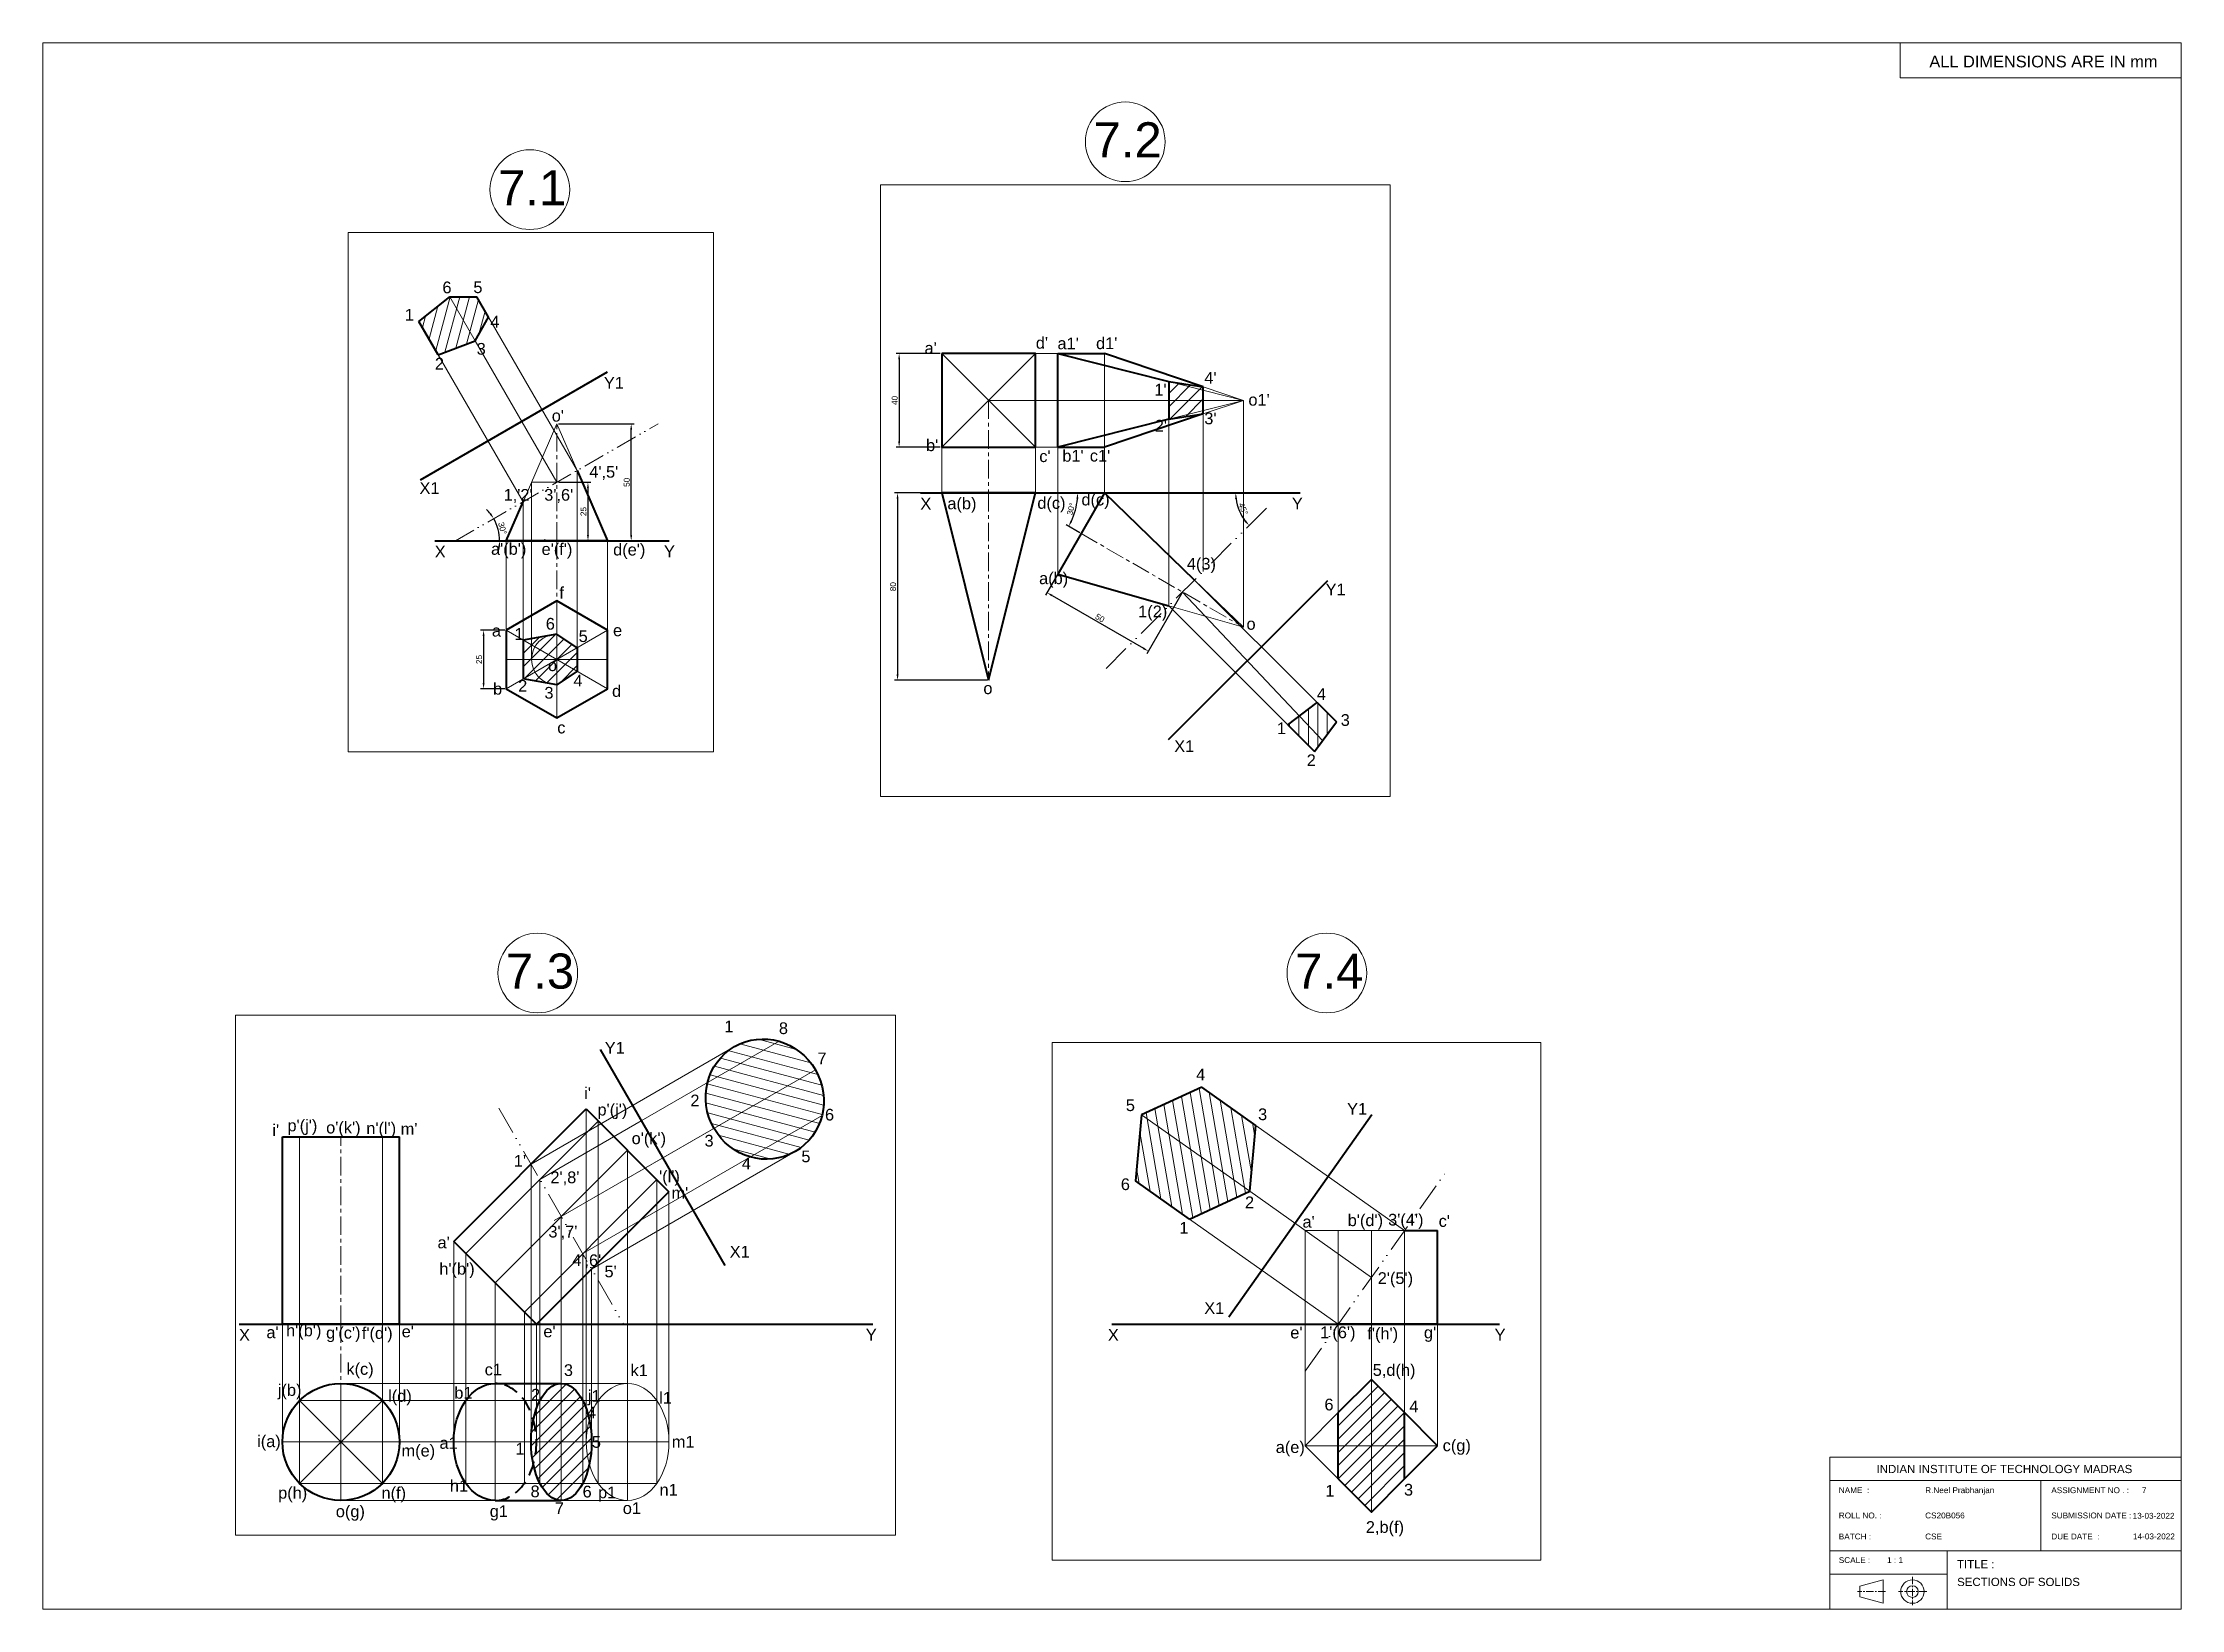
# Model space of a CAD drawing. Header units: millimetres. Extents: x 0 to 913, y 0 to 669.
import ezdxf

# ---------------------------------------------------------------- set-up
doc = ezdxf.new("R2010")
doc.units = ezdxf.units.MM
for name, pattern in [('ACAD_ISO12W100', [21, 12, -3, 0, -3, 0, -3]), ('CENTER', [50.8, 31.75, -6.35, 6.35, -6.35]), ('DASHED', [19.05, 12.7, -6.35])]:
    doc.linetypes.add(name, pattern=pattern)
doc.styles.get("Standard").update_dxf_attribs({"font": 'arial.ttf'})
doc.dimstyles.new('ISO-25', dxfattribs={"dimtxt": 2.5, "dimasz": 2.5, "dimexe": 1.25, "dimexo": 0.625, "dimtad": 1, "dimtxsty": 'Standard', "dimcen": 2.5, "dimclrd": 3, "dimclre": 3, "dimclrt": 3, "dimadec": 0, "dimazin": 0, "dimtfac": 1, "dimtmove": 0, "dimatfit": 3, "dimfxl": 1, "dimarcsym": 0})

# ---------------------------------------------------------------- blocks, each defined once
blk = doc.blocks.new('*D1')
at = {"color": 3, "lineweight": -2, "transparency": 16777216}
for start, end in [(37.60283, 45.20567), (0, 30), (344.79433, 352.39717)]:
    blk.add_arc((176.22, 456.2), 18.85, start, end, dxfattribs=at)
at = {"color": 3, "transparency": 16777216}
for points in [[(191.51, 467.93), (190.82, 467.47), (192.55, 465.63)], [(194.5, 453.73), (195.33, 453.68), (195.08, 456.2)]]:
    blk.add_solid(points, dxfattribs=at)
at = {"layer": 'Defpoints', "color": 0, "transparency": 16777216}
for p in [(262.83, 506.2), (194.79, 459.47), (167.37, 456.2), (176.22, 456.2), (267.4, 456.2)]:
    blk.add_point(p, dxfattribs=at)
at = {"color": 3, "lineweight": 5, "transparency": 16777216, "insert": (196.27, 461.57), "char_height": 2.5, "attachment_point": 5, "rotation": 285}
blk.add_mtext('30°', dxfattribs=at)
blk = doc.blocks.new('*D2')
at = {"color": 3, "lineweight": -2, "transparency": 16777216}
for p, q in [((197.25, 418.05), (186.97, 418.05)), ((188.22, 415.55), (188.22, 395.55)), ((197.25, 393.05), (186.97, 393.05))]:
    blk.add_line(p, q, dxfattribs=at)
at = {"color": 3, "transparency": 16777216}
for points in [[(187.81, 415.55), (188.64, 415.55), (188.22, 418.05)], [(187.81, 395.55), (188.64, 395.55), (188.22, 393.05)]]:
    blk.add_solid(points, dxfattribs=at)
at = {"layer": 'Defpoints', "color": 0, "transparency": 16777216}
for p in [(197.88, 418.05), (188.22, 393.05), (197.88, 393.05)]:
    blk.add_point(p, dxfattribs=at)
at = {"color": 3, "lineweight": 5, "transparency": 16777216, "insert": (186.32, 405.55), "char_height": 2.5, "attachment_point": 5, "rotation": 90}
blk.add_mtext('25', dxfattribs=at)
blk = doc.blocks.new('*D3')
at = {"color": 3, "lineweight": -2, "transparency": 16777216}
for p, q in [((220.15, 481.2), (234.04, 481.2)), ((232.79, 478.7), (232.79, 458.7)), ((220.15, 456.2), (234.04, 456.2))]:
    blk.add_line(p, q, dxfattribs=at)
at = {"color": 3, "transparency": 16777216}
for points in [[(232.38, 478.7), (233.21, 478.7), (232.79, 481.2)], [(232.38, 458.7), (233.21, 458.7), (232.79, 456.2)]]:
    blk.add_solid(points, dxfattribs=at)
at = {"layer": 'Defpoints', "color": 0, "transparency": 16777216}
for p in [(219.53, 481.2), (219.53, 456.2), (232.79, 456.2)]:
    blk.add_point(p, dxfattribs=at)
at = {"color": 3, "lineweight": 5, "transparency": 16777216, "insert": (230.89, 468.7), "char_height": 2.5, "attachment_point": 5, "rotation": 90}
blk.add_mtext('25', dxfattribs=at)
blk = doc.blocks.new('*D4')
at = {"color": 3, "lineweight": -2, "transparency": 16777216}
for p, q in [((220.15, 506.2), (252.51, 506.2)), ((251.26, 458.7), (251.26, 503.7)), ((220.15, 456.2), (252.51, 456.2))]:
    blk.add_line(p, q, dxfattribs=at)
at = {"color": 3, "transparency": 16777216}
for points in [[(250.84, 503.7), (251.67, 503.7), (251.26, 506.2)], [(250.84, 458.7), (251.67, 458.7), (251.26, 456.2)]]:
    blk.add_solid(points, dxfattribs=at)
at = {"layer": 'Defpoints', "color": 0, "transparency": 16777216}
for p in [(219.53, 506.2), (251.26, 506.2), (219.53, 456.2)]:
    blk.add_point(p, dxfattribs=at)
at = {"color": 3, "lineweight": 5, "transparency": 16777216, "insert": (249.36, 481.2), "char_height": 2.5, "attachment_point": 5, "rotation": 90}
blk.add_mtext('50', dxfattribs=at)
blk = doc.blocks.new('*D5')
at = {"color": 3, "lineweight": -2, "transparency": 16777216}
for p, q in [((383.2, 536.17), (364.41, 536.17)), ((365.66, 533.67), (365.66, 498.67)), ((383.2, 496.17), (364.41, 496.17))]:
    blk.add_line(p, q, dxfattribs=at)
at = {"color": 3, "transparency": 16777216}
for points in [[(365.24, 533.67), (366.07, 533.67), (365.66, 536.17)], [(365.24, 498.67), (366.07, 498.67), (365.66, 496.17)]]:
    blk.add_solid(points, dxfattribs=at)
at = {"layer": 'Defpoints', "color": 0, "transparency": 16777216}
for p in [(383.82, 536.17), (365.66, 496.17), (383.82, 496.17)]:
    blk.add_point(p, dxfattribs=at)
at = {"color": 3, "lineweight": 5, "transparency": 16777216, "insert": (363.76, 516.17), "char_height": 2.5, "attachment_point": 5, "rotation": 90}
blk.add_mtext('40', dxfattribs=at)
blk = doc.blocks.new('*D6')
at = {"color": 3, "lineweight": -2, "transparency": 16777216}
for p, q in [((403.2, 476.65), (363.73, 476.65)), ((364.98, 474.15), (364.98, 399.15)), ((403.2, 396.65), (363.73, 396.65))]:
    blk.add_line(p, q, dxfattribs=at)
at = {"color": 3, "transparency": 16777216}
for points in [[(364.57, 474.15), (365.4, 474.15), (364.98, 476.65)], [(364.57, 399.15), (365.4, 399.15), (364.98, 396.65)]]:
    blk.add_solid(points, dxfattribs=at)
at = {"layer": 'Defpoints', "color": 0, "transparency": 16777216}
for p in [(403.82, 476.65), (364.98, 396.65), (403.82, 396.65)]:
    blk.add_point(p, dxfattribs=at)
at = {"color": 3, "lineweight": 5, "transparency": 16777216, "insert": (363.08, 436.65), "char_height": 2.5, "attachment_point": 5, "rotation": 90}
blk.add_mtext('80', dxfattribs=at)
blk = doc.blocks.new('*D8')
at = {"color": 3, "lineweight": -2, "transparency": 16777216}
blk.add_line((442.85, 459.64), (436.98, 463.03), dxfattribs=at)
blk.add_arc((413.39, 476.65), 28.49, 335.02994, 354.97006, dxfattribs=at)
at = {"color": 3, "transparency": 16777216}
for points in [[(441.35, 474.17), (442.18, 474.14), (441.88, 476.65)], [(439.58, 464.43), (438.84, 464.82), (438.06, 462.41)]]:
    blk.add_solid(points, dxfattribs=at)
at = {"layer": 'Defpoints', "color": 0, "transparency": 16777216}
for p in [(374.73, 476.65), (536.91, 476.65), (440.16, 466.91), (443.39, 459.33), (512.67, 419.33)]:
    blk.add_point(p, dxfattribs=at)
at = {"color": 3, "lineweight": 5, "transparency": 16777216, "insert": (439.07, 469.77), "char_height": 2.5, "attachment_point": 5, "rotation": 75}
blk.add_mtext('30°', dxfattribs=at)
blk = doc.blocks.new('*D9')
at = {"color": 3, "lineweight": -2, "transparency": 16777216}
blk.add_arc((529.01, 476.65), 19.65, 187.29391, 217.70609, dxfattribs=at)
at = {"color": 3, "transparency": 16777216}
for points in [[(509.1, 474.13), (509.94, 474.18), (509.36, 476.65)], [(513.78, 464.91), (513.15, 464.36), (515.12, 462.76)]]:
    blk.add_solid(points, dxfattribs=at)
at = {"layer": 'Defpoints', "color": 0, "transparency": 16777216}
for p in [(374.73, 476.65), (536.91, 476.65), (510.03, 471.57), (524.01, 471.65), (454.04, 401.68)]:
    blk.add_point(p, dxfattribs=at)
at = {"color": 3, "lineweight": 5, "transparency": 16777216, "insert": (512.61, 469.86), "char_height": 2.5, "attachment_point": 5, "rotation": 292.5}
blk.add_mtext('45°', dxfattribs=at)
blk = doc.blocks.new('*D11')
at = {"color": 3, "lineweight": -2, "transparency": 16777216}
for p, q in [((443.08, 458.79), (428.18, 432.99)), ((430.97, 432.82), (469.95, 410.32)), ((486.38, 433.79), (471.49, 407.99))]:
    blk.add_line(p, q, dxfattribs=at)
at = {"color": 3, "transparency": 16777216}
for points in [[(431.18, 433.19), (430.77, 432.46), (428.81, 434.07)], [(470.15, 410.69), (469.74, 409.96), (472.11, 409.07)]]:
    blk.add_solid(points, dxfattribs=at)
at = {"layer": 'Defpoints', "color": 0, "transparency": 16777216}
for p in [(443.39, 459.33), (486.69, 434.33), (472.11, 409.07)]:
    blk.add_point(p, dxfattribs=at)
at = {"color": 3, "transparency": 16777216, "insert": (451.41, 423.22), "char_height": 2.5, "attachment_point": 5, "rotation": 330}
blk.add_mtext('50', dxfattribs=at)

msp = doc.modelspace()

# ---------------------------------------------------------------- linework, layer by layer
at = {"lineweight": 5}
for p, q in [((793.106, 668.873), (778.106, 668.873)), ((793.106, 668.873), (793.106, 653.873)), ((793.106, 653.873), (913.106, 653.873)), ((167.774, 537.502), (173.913, 560.413)), ((171.7, 536.698), (178.05, 560.397)), ((184.616, 541.663), (173.791, 560.413)), ((176.317, 538.473), (182.187, 560.381)), ((180.933, 540.247), (186.02, 559.232)), ((162.117, 547.3), (163.42, 552.163)), ((164.946, 542.401), (168.683, 556.35)), ((186.191, 544.415), (188.849, 554.333)), ((228.186, 486.199), (190.364, 551.708)), ((219.526, 481.199), (184.616, 541.663)), ((205.092, 472.865), (168.867, 535.609)), ((383.823, 496.166), (423.823, 536.166)), ((383.823, 536.166), (423.823, 496.166)), ((433.391, 536.166), (423.823, 536.166)), ((453.391, 476.652), (453.391, 536.166)), ((480.775, 519.074), (485.229, 523.528)), ((512.673, 516.166), (480.807, 524.204)), ((480.807, 513.449), (490.135, 522.777)), ((481.203, 508.188), (495.042, 522.027)), ((495.514, 521.954), (512.673, 516.166)), ((403.823, 516.166), (512.673, 516.166)), ((512.673, 516.166), (480.807, 508.127)), ((487.881, 509.209), (495.514, 516.843)), ((512.673, 516.166), (495.514, 510.377)), ((512.673, 419.331), (512.673, 516.166)), ((219.526, 506.199), (205.092, 472.865)), ((219.526, 506.199), (228.186, 486.199)), ((480.807, 508.127), (480.807, 457.374)), ((494.56, 510.231), (495.514, 511.186)), ((495.514, 510.377), (495.514, 443.154)), ((383.823, 496.166), (383.823, 476.652)), ((423.823, 496.166), (423.823, 476.652)), ((433.391, 496.166), (423.823, 496.166)), ((433.391, 496.166), (433.391, 442.011)), ((228.186, 486.199), (228.186, 456.199)), ((219.526, 481.199), (208.7, 481.199)), ((208.7, 481.199), (208.7, 405.555)), ((205.092, 472.865), (205.092, 456.199)), ((214.714, 456.199), (214.318, 456.885)), ((197.875, 418.055), (197.875, 456.199)), ((205.092, 413.888), (205.092, 456.199)), ((228.186, 410.555), (228.186, 456.199)), ((241.176, 418.055), (241.176, 456.199)), ((491.838, 439.477), (544.21, 387.104)), ((219.526, 430.555), (219.526, 380.555)), ((546.476, 371.001), (486.692, 434.331)), ((228.186, 425.529), (228.203, 425.545)), ((480.807, 428.446), (531.589, 377.665)), ((480.807, 428.446), (512.673, 419.331)), ((197.875, 417.845), (198.371, 418.341)), ((197.875, 418.055), (241.176, 393.055)), ((197.875, 393.055), (241.176, 418.055)), ((205.092, 402.435), (218.932, 416.275)), ((205.092, 408.092), (212.056, 415.056)), ((205.092, 413.748), (205.181, 413.837)), ((205.47, 397.156), (222.616, 414.302)), ((210.294, 396.323), (225.998, 412.027)), ((241.176, 405.555), (197.875, 405.555)), ((215.118, 395.49), (228.186, 408.558)), ((221.018, 395.733), (228.186, 402.901)), ((240.681, 392.769), (241.176, 393.264)), ((540.399, 368.855), (540.399, 384.253)), ((544.399, 368.224), (544.399, 386.686)), ((532.399, 376.855), (532.399, 378.27)), ((536.399, 372.855), (536.399, 381.676)), ((548.399, 373.572), (548.399, 382.686)), ((208.481, 190.088), (295.335, 240.233)), ((255.573, 208.523), (314.434, 242.507)), ((292.516, 238.606), (330.98, 228.3)), ((292.516, 238.606), (330.98, 228.3)), ((297.598, 241.386), (327.968, 233.248)), ((305.525, 243.403), (321.843, 239.03)), ((264.723, 192.674), (329.926, 230.319)), ((286.761, 231.866), (333.396, 219.37)), ((289.32, 235.322), (332.64, 223.714)), ((289.32, 235.322), (332.64, 223.714)), ((218.406, 165.933), (310.685, 219.21)), ((283.117, 220.419), (331.803, 207.374)), ((283.117, 220.419), (331.803, 207.374)), ((283.713, 224.401), (332.839, 211.237)), ((283.713, 224.401), (332.839, 211.237)), ((283.713, 224.401), (332.839, 211.237)), ((284.92, 228.218), (333.435, 215.219)), ((498.52, 170.691), (489.944, 220.679)), ((502.281, 172.424), (493.705, 222.411)), ((502.281, 172.424), (493.705, 222.411)), ((502.281, 172.424), (493.705, 222.411)), ((506.042, 174.157), (498.059, 220.686)), ((232.029, 213.636), (232.029, 71.422)), ((273.874, 176.825), (332.736, 210.809)), ((283.156, 216.268), (329.79, 203.772)), ((283.912, 211.924), (327.231, 200.317)), ((283.912, 211.924), (327.231, 200.317)), ((515.362, 178.45), (469.174, 211.11)), ((477.443, 175.263), (471.138, 212.015)), ((482.062, 171.997), (474.899, 213.748)), ((486.681, 168.731), (478.66, 215.48)), ((490.998, 167.226), (482.421, 217.213)), ((494.759, 168.958), (486.182, 218.946)), ((509.804, 175.889), (502.678, 217.42)), ((513.565, 177.622), (507.297, 214.154)), ((516.103, 186.484), (511.916, 210.888)), ((180.638, 151.89), (237.206, 208.458)), ((212.271, 183.523), (255.573, 208.523)), ((237.206, 208.458), (237.206, 53.744)), ((285.571, 207.338), (323.769, 197.103)), ((288.584, 202.39), (319.136, 194.203)), ((472.825, 178.529), (468.497, 203.754)), ((517.521, 201.874), (516.535, 207.622)), ((581.46, 161.712), (517.958, 206.615)), ((193.138, 139.39), (249.706, 195.958)), ((221.422, 167.674), (264.723, 192.674)), ((234.363, 145.26), (321.217, 195.405)), ((249.706, 195.958), (249.706, 46.422)), ((294.708, 196.608), (311.027, 192.235)), ((205.638, 126.89), (262.206, 183.458)), ((208.481, 190.088), (208.481, 71.422)), ((212.271, 183.523), (212.271, 53.744)), ((262.206, 183.458), (262.206, 53.744)), ((468.206, 181.795), (467.079, 188.365)), ((230.573, 151.825), (273.874, 176.825)), ((267.384, 178.281), (267.384, 71.422)), ((567.318, 141.712), (515.362, 178.45)), ((221.422, 167.674), (221.422, 46.422)), ((553.176, 121.712), (489.673, 166.615)), ((175.46, 157.067), (175.46, 71.422)), ((539.034, 121.712), (539.034, 161.712)), ((539.034, 161.712), (581.46, 161.712)), ((553.176, 121.712), (553.176, 161.712)), ((567.318, 41.511), (567.318, 161.712)), ((581.46, 121.712), (581.46, 161.712)), ((180.638, 151.89), (180.638, 53.744)), ((230.573, 151.825), (230.573, 53.744)), ((193.138, 139.39), (193.138, 46.422)), ((234.363, 145.26), (234.363, 71.422)), ((102.322, 121.712), (102.322, 71.422)), ((152.322, 121.712), (152.322, 71.422)), ((205.638, 126.89), (205.638, 53.744)), ((210.815, 121.712), (210.815, 71.422)), ((539.034, 121.712), (539.034, 101.712)), ((553.176, 121.712), (553.176, 83.937)), ((581.46, 83.937), (581.46, 121.712)), ((595.603, 121.712), (595.603, 69.795)), ((539.034, 69.795), (539.034, 101.712)), ((127.322, 46.422), (127.322, 96.422)), ((127.322, 96.422), (193.138, 96.422)), ((208.666, 75.637), (227.005, 93.976)), ((209.803, 82.431), (223.477, 96.105)), ((221.422, 96.422), (249.706, 96.422)), ((553.176, 78.281), (570.147, 95.251)), ((553.176, 72.624), (572.975, 92.423)), ((109.645, 89.1), (145, 53.744)), ((109.645, 53.744), (145, 89.1)), ((109.645, 53.744), (109.645, 89.1)), ((109.645, 89.1), (262.206, 89.1)), ((145, 53.744), (145, 89.1)), ((208.508, 69.821), (229.555, 90.869)), ((208.969, 64.625), (231.485, 87.142)), ((209.93, 59.93), (232.915, 82.915)), ((553.176, 83.937), (539.034, 69.795)), ((553.176, 66.967), (575.804, 89.594)), ((553.176, 61.31), (578.632, 86.766)), ((553.176, 55.653), (581.46, 83.937)), ((211.359, 55.703), (233.876, 78.219)), ((556.005, 52.825), (581.46, 78.281)), ((102.322, 71.422), (152.322, 71.422)), ((152.322, 71.422), (267.384, 71.422)), ((213.289, 51.976), (234.336, 73.023)), ((215.839, 48.868), (234.178, 67.207)), ((539.034, 69.795), (595.603, 69.795)), ((539.034, 69.795), (553.176, 55.653)), ((558.833, 49.996), (581.46, 72.624)), ((561.661, 47.168), (581.46, 66.967)), ((763.106, 0), (763.106, 65)), ((763.106, 65), (913.106, 65)), ((219.367, 46.739), (233.041, 60.413)), ((564.49, 44.339), (581.46, 61.31)), ((763.106, 55), (913.106, 55)), ((853.106, 25), (853.106, 55)), ((109.645, 53.744), (262.206, 53.744)), ((127.322, 46.422), (193.138, 46.422)), ((221.422, 46.422), (249.706, 46.422)), ((763.106, 25), (913.106, 25)), ((813.106, 0), (813.106, 25)), ((763.106, 15), (813.106, 15)), ((785.837, 12.546), (775.837, 9.866)), ((775.837, 9.866), (775.837, 7.546)), ((785.837, 12.546), (785.837, 7.546)), ((775.837, 5.225), (775.837, 7.546)), ((785.837, 2.546), (775.837, 5.225)), ((785.837, 2.546), (785.837, 7.546))]:
    msp.add_line(p, q, dxfattribs=at)
at = {"color": 2, "lineweight": 40}
for p, q in [((160.603, 549.922), (173.791, 560.413)), ((173.791, 560.413), (185.364, 560.368)), ((190.364, 551.708), (185.364, 560.368)), ((168.867, 535.609), (160.603, 549.922)), ((184.616, 541.663), (190.364, 551.708)), ((168.867, 535.609), (184.616, 541.663)), ((531.589, 377.665), (544.21, 387.104)), ((544.21, 387.104), (552.397, 378.918)), ((531.589, 377.665), (542.957, 366.296)), ((542.957, 366.296), (552.397, 378.918)), ((494.864, 222.945), (469.174, 211.11)), ((517.958, 206.615), (494.864, 222.945)), ((469.174, 211.11), (466.579, 182.945)), ((515.362, 178.45), (517.958, 206.615)), ((489.673, 166.615), (466.579, 182.945)), ((489.673, 166.615), (515.362, 178.45))]:
    msp.add_line(p, q, dxfattribs=at)
at = {"color": 6, "lineweight": 40}
for p, q in [((433.391, 536.166), (453.391, 536.166)), ((433.391, 536.166), (480.775, 524.212)), ((433.391, 496.166), (433.391, 536.166)), ((495.514, 521.954), (453.391, 536.166)), ((480.807, 524.204), (495.514, 521.954)), ((480.807, 524.204), (480.807, 508.127)), ((495.514, 510.377), (495.514, 521.954)), ((480.807, 508.127), (433.391, 496.166)), ((495.514, 510.377), (453.391, 496.166)), ((480.807, 508.127), (495.514, 510.377)), ((433.391, 496.166), (453.391, 496.166)), ((228.186, 486.199), (241.176, 456.199)), ((383.823, 476.652), (403.823, 396.652)), ((423.823, 476.652), (383.823, 476.652)), ((403.823, 396.652), (423.823, 476.652)), ((453.391, 476.652), (433.391, 442.011)), ((491.838, 439.477), (453.391, 476.652)), ((197.875, 456.199), (205.092, 472.865)), ((241.176, 456.199), (197.875, 456.199)), ((433.391, 442.011), (480.807, 428.446)), ((228.186, 425.555), (228.186, 425.529)), ((205.092, 413.888), (205.092, 397.221)), ((219.526, 416.38), (205.181, 413.837)), ((228.186, 410.555), (219.526, 416.38)), ((228.186, 410.555), (228.186, 400.555)), ((219.526, 394.729), (205.092, 397.221)), ((228.186, 400.555), (219.526, 394.729)), ((175.46, 157.067), (232.029, 213.636)), ((232.029, 213.636), (267.384, 178.281)), ((102.322, 121.712), (102.322, 201.712)), ((102.322, 201.712), (152.322, 201.712)), ((152.322, 121.712), (152.322, 201.712)), ((210.815, 121.712), (267.384, 178.281)), ((210.815, 121.712), (175.46, 157.067)), ((581.46, 161.712), (595.603, 161.712)), ((595.603, 121.712), (595.603, 161.712)), ((152.322, 121.712), (102.322, 121.712)), ((595.603, 121.712), (553.176, 121.712)), ((193.138, 96.422), (221.422, 96.422)), ((553.176, 55.653), (553.176, 83.937)), ((581.46, 55.653), (581.46, 83.937)), ((595.603, 69.795), (581.46, 83.937)), ((581.46, 55.653), (595.603, 69.795)), ((193.138, 46.422), (221.422, 46.422))]:
    msp.add_line(p, q, dxfattribs=at)
at = {"color": 1, "lineweight": 40}
for p, q in [((161.224, 482.179), (241.176, 528.34)), ((374.735, 476.652), (536.912, 476.652)), ((167.373, 456.199), (267.396, 456.199)), ((480.734, 371.323), (548.742, 439.331)), ((237.982, 238.991), (291.259, 146.712)), ((506.374, 124.806), (567.498, 211.249)), ((83.806, 121.712), (354.435, 121.712)), ((456.438, 121.712), (622.074, 121.712))]:
    msp.add_line(p, q, dxfattribs=at)
at = {"linetype": 'CENTER', "lineweight": 5, "ltscale": 0.25}
for p, q in [((403.823, 516.166), (403.823, 476.652)), ((219.526, 456.199), (219.526, 506.199)), ((403.823, 476.652), (403.823, 396.652)), ((443.391, 459.331), (512.673, 419.331)), ((219.526, 456.199), (219.526, 430.555)), ((127.322, 121.712), (127.322, 201.712)), ((127.322, 121.712), (127.322, 96.422))]:
    msp.add_line(p, q, dxfattribs=at)
at = {"linetype": 'ACAD_ISO12W100', "lineweight": 5, "ltscale": 0.75}
msp.add_line((176.224, 456.199), (262.827, 506.199), dxfattribs=at)
at = {"linetype": 'ACAD_ISO12W100', "lineweight": 5}
for p, q in [((454.039, 401.678), (524.012, 471.652)), ((194.681, 213.991), (247.958, 121.712)), ((539.034, 101.712), (600.158, 188.155))]:
    msp.add_line(p, q, dxfattribs=at)
at = {"color": 7, "lineweight": 5}
msp.add_line((480.807, 428.446), (480.807, 457.374), dxfattribs=at)
at = {"color": 7, "lineweight": 5, "true_color": 0xffffff}
msp.add_line((491.838, 439.477), (512.673, 419.331), dxfattribs=at)
at = {"linetype": 'Continuous', "lineweight": 5, "ltscale": 0.25}
for p, q in [((109.645, 121.712), (109.645, 201.712)), ((145, 121.712), (145, 201.712)), ((109.645, 121.712), (109.645, 89.1)), ((145, 121.712), (145, 89.1))]:
    msp.add_line(p, q, dxfattribs=at)
at = {"linetype": 'CENTER', "lineweight": 5, "ltscale": 0.1}
for p, q in [((798.337, 13.848), (798.337, 1.667)), ((786.854, 7.546), (774.836, 7.546)), ((804.431, 7.546), (792.323, 7.546))]:
    msp.add_line(p, q, dxfattribs=at)
at = {"lineweight": 5}
for points in [[(0, 0), (913.106, 0), (913.106, 668.873), (0, 668.873)], [(357.764, 608.248), (575.373, 608.248), (575.373, 346.964), (357.764, 346.964)], [(130.468, 587.795), (286.441, 587.795), (286.441, 366.057), (130.468, 366.057)], [(82.228, 253.614), (364.062, 253.614), (364.062, 31.615), (82.228, 31.615)], [(430.955, 242.04), (639.653, 242.04), (639.653, 20.928), (430.955, 20.928)]]:
    msp.add_lwpolyline(points, close=True, dxfattribs=at)
at = {"color": 6, "lineweight": 40}
for points in [[(383.823, 536.166), (383.823, 496.166), (423.823, 496.166), (423.823, 536.166)], [(197.875, 418.055), (197.875, 393.055), (219.526, 380.555), (241.176, 393.055), (241.176, 418.055), (219.526, 430.555)]]:
    msp.add_lwpolyline(points, close=True, dxfattribs=at)
for points in [[(581.46, 83.937), (567.318, 98.08), (553.176, 83.937)], [(553.176, 55.653), (567.318, 41.511), (581.46, 55.653)]]:
    msp.add_lwpolyline(points, dxfattribs=at)
at = {"lineweight": 5}
for centre, radius in [((462.223, 626.607), 17.02), ((207.981, 606.154), 17.02), ((211.354, 271.668), 17.02), ((548.322, 271.668), 17.02), ((798.337, 7.546), 5), ((798.337, 7.546), 2.5)]:
    msp.add_circle(centre, radius, dxfattribs=at)
at = {"color": 6, "lineweight": 40}
msp.add_circle((127.322, 71.422), 25, dxfattribs=at)
at = {"lineweight": 5}
msp.add_arc((219.526, 405.555), 10.825, 90, 270, dxfattribs=at)
at = {"color": 2, "lineweight": 40}
msp.add_ellipse((308.276, 217.819), major_axis=(12.941, -22.414), ratio=0.9659258, dxfattribs=at)
at = {"color": 6, "lineweight": 40, "extrusion": (0, 0, -1)}
msp.add_ellipse((193.138, 71.422), major_axis=(0, 25), ratio=0.7071068, start_param=3.1415927, end_param=6.2831853, dxfattribs=at)
at = {"color": 6, "linetype": 'DASHED', "lineweight": 40, "ltscale": 0.5}
msp.add_ellipse((193.138, 71.422), major_axis=(0, 25), ratio=0.7071068, start_param=3.1415927, end_param=6.2831853, dxfattribs=at)
at = {"color": 6, "lineweight": 40}
msp.add_ellipse((221.422, 71.422), major_axis=(0, 25), ratio=0.5176381, dxfattribs=at)
at = {"color": 7, "lineweight": 5}
msp.add_ellipse((249.706, 71.422), major_axis=(0, 25), ratio=0.7071068, dxfattribs=at)

# ---------------------------------------------------------------- texts
at = {"lineweight": 5}
for s, height, p in [('ALL DIMENSIONS ARE IN mm', 5, (805.569, 658.37)), ('7.2', 15, (448.644, 619.92)), ('7.1', 15, (194.403, 599.467)), ('6', 5, (170.64, 561.91)), ('5', 5, (183.866, 561.988)), ('1', 5, (154.618, 550.254)), ('4', 5, (191.126, 547.279)), ('3', 5, (185.276, 535.689)), ("a'", 5, (376.506, 536.007)), ("d'", 5, (424.032, 538.241)), ("a1'", 5, (433.266, 538.017)), ("d1'", 5, (449.746, 538.057)), ('2', 5, (167.43, 529.35)), ('Y1', 5, (239.599, 521.173)), ("1'", 5, (474.629, 518.244)), ("4'", 5, (495.952, 523.256)), ("o'", 5, (217.334, 507.126)), ("o1'", 5, (514.799, 513.939)), ("2'", 5, (474.823, 502.865)), ("3'", 5, (495.961, 505.985)), ("b'", 5, (377.155, 494.51)), ("c'", 5, (425.512, 489.842)), ("b1'", 5, (435.349, 489.994)), ("c1'", 5, (447.091, 490.057)), ("4',5'", 5, (233.354, 483.175)), ('X1', 5, (160.863, 476.244)), ("1,'2'", 5, (196.786, 473.336)), ("3',6'", 5, (214.115, 473.344)), ('a(b)', 5, (386.261, 469.684)), ('d(c)', 5, (424.678, 469.874)), ('d(c)', 5, (443.511, 471.318)), ('X', 5, (374.735, 469.568)), ('Y', 5, (533.366, 469.669)), ('X', 5, (167.373, 449.115)), ("a'(b')", 5, (191.402, 450.242)), ("e'(f')", 5, (212.987, 450.161)), ("d(e')", 5, (243.548, 449.94)), ('Y', 5, (265.248, 449.216)), ('4(3)', 5, (488.513, 443.928)), ('a(b)', 5, (425.416, 437.71)), ('f', 5, (220.562, 431.509)), ('Y1', 5, (547.774, 432.938)), ('6', 5, (214.791, 418.288)), ('1(2)', 5, (467.735, 423.558)), ('o', 5, (513.977, 418.249)), ('a', 5, (191.785, 415.335)), ('1', 5, (201.399, 413.926)), ('5', 5, (228.822, 412.991)), ('e', 5, (243.504, 415.488)), ('o', 5, (215.706, 400.581)), ('b', 5, (192.268, 390.536)), ('2', 5, (203, 391.77)), ('3', 5, (214.195, 388.816)), ('4', 5, (226.598, 394.021)), ('d', 5, (243.072, 389.57)), ('o', 5, (401.628, 390.759)), ('4', 5, (544.014, 388.288)), ('c', 5, (219.687, 373.971)), ('1', 5, (526.974, 373.667)), ('3', 5, (554.21, 377.195)), ('X1', 5, (483.118, 366.027)), ('2', 5, (539.691, 360.02)), ('7.3', 15, (197.776, 264.981)), ('7.4', 15, (534.744, 264.981)), ('1', 5, (290.999, 246.33)), ('8', 5, (314.321, 245.598)), ('Y1', 5, (239.964, 237.243)), ('7', 5, (330.763, 232.712)), ('4', 5, (492.485, 225.826)), ("i'", 5, (231.209, 217.852)), ('2', 5, (276.532, 214.726)), ("p'(j')", 5, (236.854, 210.816)), ('6', 5, (334.002, 208.677)), ('5', 5, (462.461, 212.715)), ('3', 5, (518.931, 208.841)), ('Y1', 5, (556.93, 211.137)), ("i'", 5, (98.029, 202.092)), ("p'(j')", 5, (104.48, 204.057)), ("o'(k')", 5, (121.009, 203.172)), ("n'(l')", 5, (138.134, 202.886)), ("m'", 5, (152.825, 202.612)), ("o'(k')", 5, (251.431, 198.58)), ('3', 5, (282.56, 197.562)), ("1'", 5, (201.149, 188.955)), ('4', 5, (298.489, 187.799)), ('5', 5, (323.916, 190.87)), ("2',8'", 5, (216.769, 181.92)), ("'(l')", 5, (263.167, 182.337)), ('6', 5, (460.318, 178.981)), ("m'", 5, (268.474, 175.305)), ('2', 5, (513.341, 171.233)), ('1', 5, (485.302, 160.345)), ("a'", 5, (537.883, 162.962)), ("b'(d')", 5, (557.201, 163.57)), ("c'", 5, (596.036, 163.268)), ("a'", 5, (168.561, 154.103)), ("3',7'", 5, (215.909, 158.726)), ("h'(b')", 5, (169.319, 142.874)), ("4',6'", 5, (226.074, 146.511)), ("5'", 5, (239.851, 141.742)), ('X1', 5, (293.329, 150.167)), ("2'(5')", 5, (570.024, 138.894)), ('X1', 5, (495.94, 126.092)), ('X', 5, (83.806, 114.629)), ("a'", 5, (95.494, 115.742)), ("h'(b')", 5, (103.894, 116.542)), ("g'(c')", 5, (120.983, 115.569)), ("f'(d')", 5, (136.244, 115.418)), ("e'", 5, (153.267, 116.11)), ("e'", 5, (213.762, 116.137)), ('Y', 5, (351.432, 114.73)), ('X', 5, (454.789, 114.629)), ("e'", 5, (532.673, 115.632)), ("1'(6')", 5, (545.439, 115.742)), ("f'(h')", 5, (565.586, 115.225)), ("g'", 5, (589.749, 115.671)), ('Y', 5, (619.926, 114.73)), ('k(c)', 5, (129.651, 100.102)), ('c1', 5, (188.698, 99.859)), ('3', 5, (222.513, 99.592)), ('k1', 5, (250.971, 99.53)), ('5,d(h)', 5, (567.888, 99.647)), ('j(b)', 5, (100.385, 91.102)), ('l(d)', 5, (147.472, 88.588)), ('b1', 5, (175.718, 89.897)), ('2', 5, (208.481, 89.1)), ('j1', 5, (232.749, 88.563)), ('l1', 5, (263.205, 87.735)), ('4', 5, (232.365, 81.52)), ('6', 5, (547.262, 84.908)), ('4', 5, (583.522, 84.118)), ('i(a)', 5, (91.524, 69.208)), ('a1', 5, (169.395, 68.506)), ('5', 5, (234.449, 68.935)), ('m1', 5, (268.579, 69.037)), ('m(e)', 5, (153.184, 65.218)), ('1', 5, (201.844, 66.056)), ('a(e)', 5, (526.464, 66.733)), ('c(g)', 5, (597.747, 67.444)), ('h1', 5, (173.845, 50.192)), ('INDIAN INSTITUTE OF TECHNOLOGY MADRAS', 3.5, (783.004, 58.127)), ('p(h)', 5, (100.498, 47.208)), ('n(f)', 5, (144.634, 47.171)), ('8', 5, (208.285, 47.83)), ('6', 5, (230.505, 47.726)), ('p1', 5, (237.121, 47.397)), ('o1', 5, (247.658, 40.657)), ('n1', 5, (263.372, 48.523)), ('1', 5, (547.65, 48.098)), ('3', 5, (581.227, 48.53)), ('NAME  : ', 2.5, (766.894, 49.571)), ('R.Neel Prabhanjan', 2.5, (803.778, 49.571)), ('ASSIGNMENT NO . : ', 2.5, (857.632, 49.571)), ('7', 2.5, (896.34, 49.571)), ('o(g)', 5, (125.131, 39.297)), ('g1', 5, (190.858, 39.374)), ('7', 5, (218.665, 40.595)), ('2,b(f)', 5, (564.944, 32.603)), ('ROLL NO. : ', 2.5, (766.894, 38.782)), ('CS20B056', 2.5, (803.778, 38.782)), ('SUBMISSION DATE : ', 2.5, (857.632, 38.782)), ('13-03-2022', 2.5, (892.372, 38.648)), ('BATCH : ', 2.5, (766.894, 29.815)), ('CSE', 2.5, (803.778, 29.815)), ('DUE DATE  : ', 2.5, (857.632, 29.815)), ('14-03-2022', 2.5, (892.514, 29.84)), ('SCALE : ', 2.5, (766.894, 19.727)), ('1 : 1', 2.5, (787.51, 19.727)), ('TITLE : ', 3.5, (817.364, 17.493)), ('SECTIONS OF SOLIDS', 3.5, (817.416, 9.913))]:
    msp.add_text(s, height=height, dxfattribs=at).set_placement(p)
at = {"lineweight": 40}
msp.add_text("3'(4')", height=5, dxfattribs=at).set_placement((574.469, 163.839))

# ---------------------------------------------------------------- dimensions: what is measured, and where the dimension line sits
at = {"lineweight": 5}
for base, p1, p2, picture, middle in [((365.657, 496.166), (383.823, 536.166), (383.823, 496.166), '*D5', (363.756, 516.166)), ((251.258, 506.199), (219.526, 456.199), (219.526, 506.199), '*D4', (249.357, 481.199)), ((232.795, 456.199), (219.526, 481.199), (219.526, 456.199), '*D3', (230.893, 468.699)), ((364.982, 396.652), (403.823, 476.652), (403.823, 396.652), '*D6', (363.081, 436.652)), ((188.223, 393.055), (197.875, 418.055), (197.875, 393.055), '*D2', (186.321, 405.555))]:
    dim = msp.add_linear_dim(base=base, p1=p1, p2=p2, angle=90, dimstyle='ISO-25', dxfattribs=at)
    dim.commit()
    dim.dimension.update_dxf_attribs({"geometry": picture, "text_midpoint": middle})
for base, line1, line2, picture, middle in [((194.792, 459.473), ((167.373, 456.199), (267.396, 456.199)), ((176.224, 456.199), (262.827, 506.199)), '*D1', (196.274, 461.571)), ((440.159, 466.909), ((374.735, 476.652), (536.912, 476.652)), ((443.391, 459.331), (512.673, 419.331)), '*D8', (439.069, 469.771)), ((510.031, 471.565), ((374.735, 476.652), (536.912, 476.652)), ((454.039, 401.678), (524.012, 471.652)), '*D9', (512.609, 469.857))]:
    dim = msp.add_angular_dim_2l(base=base, line1=line1, line2=line2, dimstyle='ISO-25', dxfattribs=at)
    dim.commit()
    dim.dimension.update_dxf_attribs({"geometry": picture, "text_midpoint": middle})
dim = msp.add_aligned_dim(p1=(443.391, 459.331), p2=(486.692, 434.331), distance=-29.163, dimstyle='ISO-25')
dim.commit()
dim.dimension.update_dxf_attribs({"geometry": '*D11', "text_midpoint": (451.41, 423.221)})

doc.saveas('drawing.dxf')
